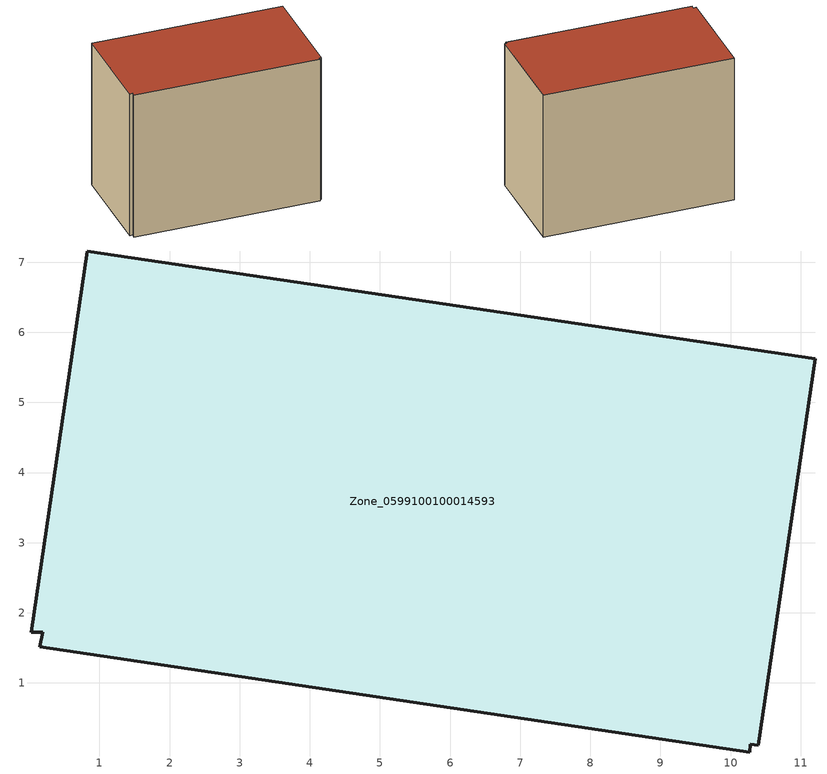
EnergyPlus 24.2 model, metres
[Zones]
Zone_0599100100014593
 floor ground (C_G): 0.83,7.16 11.21,5.62 10.4,0.11 10.28,0.12 10.28,0.01 0.15,1.52 0.2,1.72 0.03,1.72 z0
 wall outside (C_F): 11.21,5.62 0.83,7.16 0.03,1.72 0.2,1.72 0.15,1.52 10.28,0.01 10.28,0.12 10.4,0.11 11.21,5.62 z0:8.47
 roof outside (C_R): 0.15,1.52 10.28,0.01 10.28,0.12 10.4,0.11 11.21,5.62 0.83,7.16 0.03,1.72 0.2,1.72 z8.47
[BUILDING]
Pand.0599100100014593: North Axis=0; Terrain=City; Loads Convergence Tolerance Value=0.04; Temperature Convergence Tolerance Value=0.4; Solar Distribution=FullExterior; Maximum Number of Warmup Days=25; Minimum Number of Warmup Days=1
[Site:Location]
Rotterdam.The.Hague.AP_ZH_NLD Design_Conditions: Latitude=51.96; Longitude=4.45; Time Zone=1; Elevation=-4.5
[SITE:GROUNDTEMPERATURE:BUILDINGSURFACE]
18, 18, 18, 18, 18, 18, 18, 18, 18, 18, 18, 18
[MATERIAL] Thermal Absorptance=0.9; Solar Absorptance=0.7; Visible Absorptance=0.7
Name | Roughness | Thickness | Conductivity | Density | Specific Heat
G.TC.2015-2018 | MediumSmooth | 0.15 | 0.0428571 | 540 | 1210
F.TC.2015-2018 | Rough | 0.3 | 0.0666667 | 1920 | 840
R.TC.2015-2018 | MediumRough | 0.2 | 0.0333333 | 1500 | 1000
[CONSTRUCTION]
C_G: G.TC.2015-2018
C_F: F.TC.2015-2018
C_R: R.TC.2015-2018
[ZONE]
Zone_0599100100014593: Type=1; Multiplier=1; Ceiling Height=Autocalculate; Volume=Autocalculate; Floor Area=autocalculate; Part of Total Floor Area=Yes
[ZONEINFILTRATION:DESIGNFLOWRATE]
Infil_Zone_0599100100014593: Zone or ZoneList or Space or SpaceList=Zone_0599100100014593; Schedule=AlwaysOn; Design Flow Rate Calculation Method=Flow/Area; Flow Rate per Floor Area=0.0015; Constant Term Coefficient=1; Temperature Term Coefficient=0; Velocity Term Coefficient=0; Velocity Squared Term Coefficient=0
[HVACTEMPLATE:ZONE:IDEALLOADSAIRSYSTEM]
Zone_0599100100014593: Maximum Heating Supply Air Temperature=50; Minimum Cooling Supply Air Temperature=13; Maximum Heating Supply Air Humidity Ratio=0.0156; Minimum Cooling Supply Air Humidity Ratio=0.0077; Heating Limit=NoLimit; Cooling Limit=NoLimit; Dehumidification Control Type=ConstantSensibleHeatRatio; Cooling Sensible Heat Ratio=0.7; Dehumidification Setpoint=60; Humidification Control Type=None; Humidification Setpoint=30; Outdoor Air Method=None; Outdoor Air Flow Rate per Person=0.00944; Outdoor Air Flow Rate per Zone Floor Area=0; Outdoor Air Flow Rate per Zone=0; Demand Controlled Ventilation Type=None; Outdoor Air Economizer Type=NoEconomizer; Heat Recovery Type=None; Sensible Heat Recovery Effectiveness=0.7; Latent Heat Recovery Effectiveness=0.65
[ZONECONTROL:THERMOSTAT]
ThermostatControl_Zone_0599100100014593: Zone or ZoneList=Zone_0599100100014593; Control Type Schedule=DualSetpointControlType; Control 1=Thermostat_Zone_0599100100014593; Temperature Difference Between Cutout And Setpoint=0
[THERMOSTATSETPOINT:DUALSETPOINT]
Thermostat_Zone_0599100100014593: Heating Setpoint Temperature Schedule=HeatingSetpoint_Zone_0599100100014593; Cooling Setpoint Temperature Schedule=CoolingSetpoint_Zone_0599100100014593
[SCHEDULE:COMPACT]
HeatingSetpoint_Zone_0599100100014593: Through: 12/31, For: AllDays, Until: 24:00, 21
CoolingSetpoint_Zone_0599100100014593: Through: 12/31, For: AllDays, Until: 24:00, 24
DualSetpointControlType: Through: 12/31, For: AllDays, Until: 24:00, 4
AlwaysOn: Through: 12/31, For: AllDays, Until: 24:00, 1
